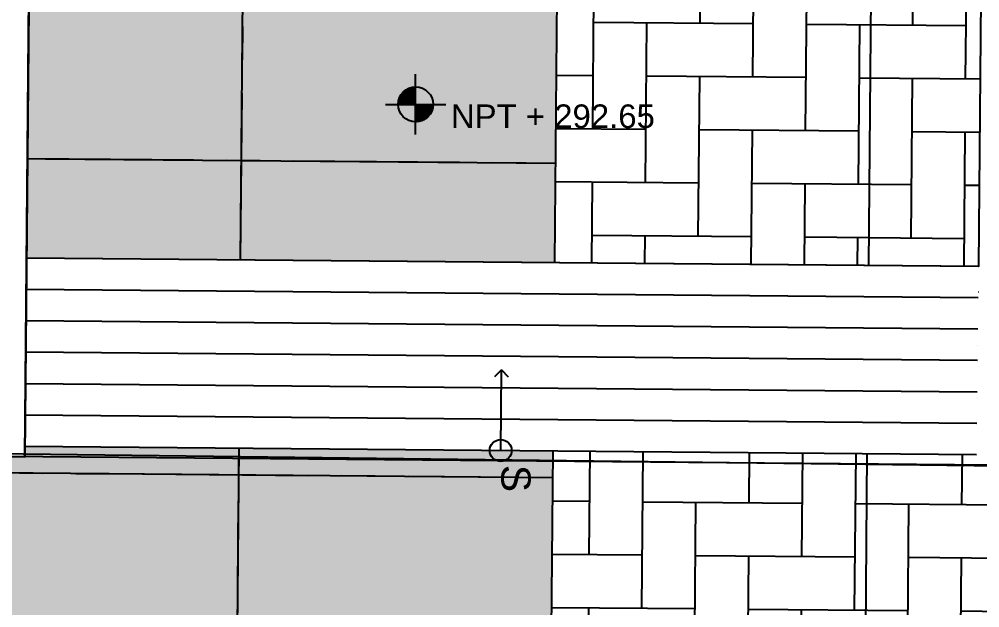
# Model space of a CAD drawing. Header units: millimetres. Extents: x 793 to 3159, y 750 to 2095.
# Drawn here: x 1257.31 to 1266.49, y 986.59 to 992.21 of the extents above; entities that cross this region are included whole.
import ezdxf

# ---------------------------------------------------------------- set-up
doc = ezdxf.new("R2010")
doc.units = ezdxf.units.MM
doc.linetypes.add('CENTER', pattern=[50.8, 31.75, -6.35, 6.35, -6.35])
doc.linetypes.add('CONTINUA', pattern=[0])
for name, color, linetype in [('A-NIVEL', 4, 'Continuous'), ('A-PISOS', 252, 'Continuous'), ('A-PROY', 252, 'Continuous'), ('A-TEXTO', 2, 'Continuous')]:
    doc.layers.add(name, color=color, linetype=linetype)
doc.layers.add('JUNTA DE AISLAMIENTO', color=7, linetype='Continuous', true_color=0x22d6dd)
doc.layers.add('JUNTA DE CONTROL', color=7, linetype='Continuous', true_color=0xf43e0b)
doc.styles.add('kobalt', font='arial.ttf', dxfattribs={"height": 0.15})
doc.styles.get("Standard").update_dxf_attribs({"font": 'arial.ttf'})
doc.linetypes.add('RAYACONTX', pattern='A,0.8,["X",Standard,S=0.08,R=0,X=0.025,Y=-0.04],0', length=0.8)

# ---------------------------------------------------------------- blocks, each defined once
blk = doc.blocks.new('A$C15914C01')
at = {"layer": 'A-PISOS', "linetype": 'CONTINUA', "ltscale": 0.5}
h = blk.add_hatch(dxfattribs=at)
h.set_pattern_fill('AR-HBONE', color=250, scale=0.005, angle=45)
h.set_pattern_definition([(90, (-2174.8441, -711.9263), (-0.508, 0.508), [1.524, -0.508]), (180, (-2174.8441, -711.4183), (-0.508, 0.508), [1.524, -0.508])])
h.paths.add_polyline_path([(87.0598, -5.2045), (82.8168, -5.2047), (82.8168, -10.6093), (86.8086, -10.6093), (86.8086, -11.0572), (88.8168, -11.0572), (88.8168, -6.7051), (87.0598, -6.7051)])
h.paths.add_polyline_path([(86.8651, -0.8995), (82.8168, -0.8996), (82.8168, -5.2046), (87.0598, -5.2046), (87.0598, -4.9051), (88.8168, -4.9051), (88.8168, -0.9998), (86.865, -0.9996), (86.865, -0.8131), (86.865, -0.8131), (86.8688, 39.985), (86.2687, 39.9851), (86.2687, 40.5851), (85.6687, 40.5852), (85.6688, 41.1852), (85.0688, 41.1852), (85.069, 42.8852), (83.869, 42.8853), (83.8699, 47.1853), (82.8168, 47.1855), (82.8188, 37.3688), (84.6601, 37.3664), (84.6597, 32.5688), (84.9097, 32.5687), (84.9075, 8.8987), (84.6575, 8.8988), (84.6571, 4.0988), (82.8168, 4.0989), (82.8168, 0.9006), (86.8616, 0.9003)])
h = blk.add_hatch(dxfattribs=at)
h.set_pattern_fill('AR-CONC', color=250, scale=0.01)
h.set_pattern_definition([(50, (-2174.8441, -711.9263), (1.8218467, -0.1593909), [0.1905, -2.0955]), (355, (-2174.8441, -711.9263), (-0.3524342, 1.9105685), [0.1524, -1.6764058]), (100.451445, (-2174.6923, -711.9396), (1.4694125, 1.7511775), [0.1619001, -1.7809024]), (46.1842, (-2174.844, -711.4183), (2.7107904, -0.4204233), [0.28575, -3.14325]), (96.63556, (-2174.6182, -711.4533), (2.3740413, 2.4742612), [0.2428502, -2.671356]), (351.18415, (-2174.844, -711.4183), (2.3740413, 2.4742612), [0.2285997, -2.5145973]), (21, (-2174.5901, -711.5453), (1.5161439, -1.022652), [0.1905, -2.0955]), (326, (-2174.5901, -711.5453), (0.6180203, 1.8418797), [0.1524, -1.6764]), (71.451445, (-2174.4638, -711.6305), (2.1341642, 0.8192277), [0.1619001, -1.7808994]), (37.5, (-2174.8441, -711.9263), (0.03088603, 0.84555039), [0, -1.65608, 0, -1.7018, 0, -1.68275]), (7.5, (-2174.8441, -711.9263), (0.66819663, 1.00180575), [0, -0.97028, 0, -1.61798, 0, -0.64135]), (327.5, (-2175.4105, -711.9263), (1.35590595, -0.05728744), [0, -0.635, 0, -1.9812, 0, -2.6289]), (317.5, (-2175.6645, -711.9263), (1.4812918, 0.2542649), [0, -0.8255, 0, -1.31572, 0, -1.8669])])
h.paths.add_polyline_path([(77.8726, -5.6954), (77.8726, -5.2046), (77.868, -5.6954)])
h.paths.add_polyline_path([(82.8168, -5.2048), (77.9669, -5.2046), (77.9683, -6.7051), (73.8168, -6.7051), (73.8168, -10.6091), (82.8168, -10.6091)])
h.paths.add_polyline_path([(77.7701, 0.901), (82.8168, 0.9006), (82.8168, 4.0989), (79.7571, 4.0992), (79.7575, 8.8992), (79.4406, 8.8992), (79.4428, 32.5692), (79.7597, 32.5692), (79.7601, 37.3692), (82.8187, 37.3853), (82.8168, 40.209), (77.9683, 40.209)])
h.paths.add_polyline_path([(82.8168, -0.8992), (77.7719, -0.8992), (77.7719, -0.9989), (73.8168, -0.9985), (73.8168, -4.9051), (77.9697, -4.9051), (77.9669, -5.2046), (82.8168, -5.2046)])
at = {"layer": 'A-PISOS', "color": 250, "linetype": 'CONTINUA', "ltscale": 0.5}
for p, q in [((85.8168, 0.9004), (85.8168, 40.5851)), ((79.8168, 0.9008), (79.8168, 4.0992)), ((82.8168, 0.9006), (82.8168, 4.0989)), ((77.9457, 1.847), (82.8168, 1.847)), ((79.8168, -5.2046), (79.8168, -0.8992)), ((82.8168, -5.2046), (82.8168, -0.8994)), ((85.8168, -5.2046), (85.8168, -0.8996)), ((76.8168, -1.153), (82.8168, -1.153))]:
    blk.add_line(p, q, dxfattribs=at)
blk = doc.blocks.new('NIVEL CAMBIO')
at = {"layer": 'A-NIVEL', "linetype": 'CONTINUA'}
h = blk.add_hatch(color=256, dxfattribs=at)
h.dxf.hatch_style = 1
h.paths.add_polyline_path([(0, 0.1087, 0.414214), (-0.1087, 0, 0.414214), (0, -0.1087)])
blk.add_line((0, 0.1916), (0, -0.1916), dxfattribs=at)
blk.add_circle((0, 0), 0.1087, dxfattribs=at)
blk = doc.blocks.new('NIVEL')
for p, q in [((0, -0.2554), (0, 0.2554)), ((-0.1484, 0), (0, 0.1484)), ((-0.1481, 0.0097), (-0.0097, 0.1481)), ((-0.147, 0.0203), (-0.0203, 0.147)), ((-0.145, 0.0318), (-0.0318, 0.145)), ((-0.1415, 0.0447), (-0.0447, 0.1415)), ((-0.1389, 0), (0, 0.1389)), ((-0.1358, 0.0599), (-0.0599, 0.1358)), ((-0.1294, 0), (0, 0.1294)), ((-0.1248, 0.0804), (-0.0804, 0.1248)), ((-0.12, 0), (0, 0.12)), ((-0.1105, 0), (0, 0.1105)), ((-0.1011, 0), (0, 0.1011)), ((-0.0916, 0), (0, 0.0916)), ((-0.0821, 0), (0, 0.0821)), ((-0.2554, 0), (0.2554, 0)), ((-0.0727, 0), (0, 0.0727)), ((-0.0632, 0), (0, 0.0632)), ((-0.0538, 0), (0, 0.0538)), ((-0.0443, 0), (0, 0.0443)), ((-0.0348, 0), (0, 0.0348)), ((-0.0254, 0), (0, 0.0254)), ((-0.0159, 0), (0, 0.0159)), ((-0.0065, 0), (0, 0.0065)), ((0, -0.003), (0.003, 0)), ((0, -0.0125), (0.0125, 0)), ((0, -0.0219), (0.0219, 0)), ((0, -0.0314), (0.0314, 0)), ((0, -0.0408), (0.0408, 0)), ((0, -0.0503), (0.0503, 0)), ((0, -0.0598), (0.0598, 0)), ((0, -0.0692), (0.0692, 0)), ((0, -0.0787), (0.0787, 0)), ((0, -0.0881), (0.0881, 0)), ((0, -0.0976), (0.0976, 0)), ((0, -0.1071), (0.1071, 0)), ((0, -0.1165), (0.1165, 0)), ((0, -0.126), (0.126, 0)), ((0, -0.1354), (0.1354, 0)), ((0, -0.1449), (0.1449, 0)), ((0.0061, -0.1483), (0.1483, -0.0061)), ((0.0163, -0.1475), (0.1475, -0.0163)), ((0.0274, -0.1458), (0.1458, -0.0274)), ((0.0398, -0.143), (0.143, -0.0398)), ((0.054, -0.1382), (0.1382, -0.054)), ((0.0718, -0.1299), (0.1299, -0.0718))]:
    blk.add_line(p, q)
blk.add_circle((0, 0), 0.1484)
blk = doc.blocks.new('A$C3E6A45EC')
at = {"layer": 'JUNTA DE CONTROL', "linetype": 'CENTER', "ltscale": 0.05}
for p, q in [((80.0695, 1.1337), (80.0972, 4.3319)), ((78.0331, 2.0975), (83.0776, 2.0538)), ((79.9698, -10.3758), (80.0539, -0.6663)), ((74.052, -0.8681), (83.0516, -0.9461))]:
    blk.add_line(p, q, dxfattribs=at)

msp = doc.modelspace()

# ---------------------------------------------------------------- linework, layer by layer
at = {"layer": 'A-NIVEL', "linetype": 'CONTINUA'}
for p, q in [((1261.91772, 988.86426, 195.25838), (1261.85127, 988.79896, 195.25838)), ((1261.911, 988.09504, 195.25838), (1261.91772, 988.86426, 195.25838)), ((1261.91772, 988.86426, 195.25838), (1261.98303, 988.7978, 195.25838))]:
    msp.add_line(p, q, dxfattribs=at)
at = {"layer": 'A-PROY', "linetype": 'CONTINUA', "ltscale": 0.5}
for p, q in [((1257.36641, 988.03487, 168.38412), (1257.41023, 993.03975, 168.38412)), ((1257.38116, 989.93472, 195.25838), (1266.47231, 989.85522, 195.25838)), ((1257.37854, 989.63473, 195.25838), (1266.46969, 989.55523, 195.25838)), ((1257.37591, 989.33474, 195.25838), (1266.46707, 989.25524, 195.25838)), ((1257.37329, 989.03475, 195.25838), (1266.46444, 988.95525, 195.25838)), ((1257.37067, 988.73476, 195.25838), (1266.46182, 988.65526, 195.25838)), ((1257.36804, 988.43477, 195.25838), (1266.4592, 988.35528, 195.25838)), ((1242.94697, 988.16111, 168.38412), (1257.36641, 988.03487, 168.38412)), ((1257.36542, 988.13479, 195.25838), (1266.45657, 988.05529, 195.25838))]:
    msp.add_line(p, q, dxfattribs=at)
at = {"layer": 'A-PROY', "linetype": 'CONTINUA', "ltscale": 0.5, "elevation": 168.38412}
msp.add_lwpolyline([(1241.98321, 993.17481), (1257.41023, 993.03975), (1257.36641, 988.03487), (1242.94697, 988.16111)], dxfattribs=at)
at = {"layer": 'Defpoints'}
msp.add_line((1220.67913, 988.50606, 168.38412), (1266.69025, 987.94899, 293.79427), dxfattribs=at)
at = {"layer": 'JUNTA DE AISLAMIENTO', "linetype": 'RAYACONTX', "elevation": 380.20176}
msp.add_lwpolyline([(1329.00633, 987.40767), (1220.52782, 988.35738), (1220.90055, 1030.93082), (1257.73914, 1030.60831), (1257.38346, 989.9347), (1266.47583, 989.85507), (1266.81794, 1028.93844), (1266.21796, 1028.9437), (1266.22323, 1029.54368), (1265.62325, 1029.54894), (1265.62911, 1030.14891), (1265.02853, 1030.15418), (1265.04345, 1031.85411), (1263.84349, 1031.86464), (1263.88121, 1036.16447), (1262.68125, 1036.175), (1262.7287, 1041.58454)], dxfattribs=at)

# ---------------------------------------------------------------- block references
at = {"layer": 'A-NIVEL', "linetype": 'CONTINUA', "xscale": 1.125, "yscale": 1.125, "zscale": 1.125}
msp.add_blockref('NIVEL', (1261.09856, 991.39754, 293.72089), dxfattribs=at)
at = {"layer": 'A-NIVEL', "linetype": 'CONTINUA', "xscale": 0.9599999999999995, "yscale": 0.9599999999999995, "zscale": 0.9599999999999995, "rotation": 89.49898280817685}
msp.add_blockref('NIVEL CAMBIO', (1261.911, 988.09504, 195.25838), dxfattribs=at)
at = {"layer": 'A-TEXTO', "linetype": 'CONTINUA', "ltscale": 0.5}
msp.add_blockref('A$C3E6A45EC', (1179.3582, 988.78314, 293.72089), dxfattribs=at)
at = {"layer": 'JUNTA DE CONTROL', "linetype": 'CENTER', "ltscale": 0.05, "rotation": 359.5035917933524}
msp.add_blockref('A$C15914C01', (1179.60612, 989.70753, 293.72089), dxfattribs=at)

# ---------------------------------------------------------------- texts
at = {"layer": 'A-TEXTO', "insert": (1261.43545, 991.39706, 293.72089), "char_height": 0.225, "attachment_point": 1, "style": 'kobalt'}
msp.add_mtext_dynamic_manual_height_columns('NPT + 292.65', width=62.3352715, gutter_width=1.5, heights=[0], dxfattribs=at)
at = {"layer": 'A-TEXTO', "insert": (1262.19658, 987.99088, 195.25838), "char_height": 0.28, "width": 0.325507, "attachment_point": 1, "rotation": 270.034024, "style": 'kobalt'}
msp.add_mtext('\\pxqc;S', dxfattribs=at)

doc.saveas('drawing.dxf')
